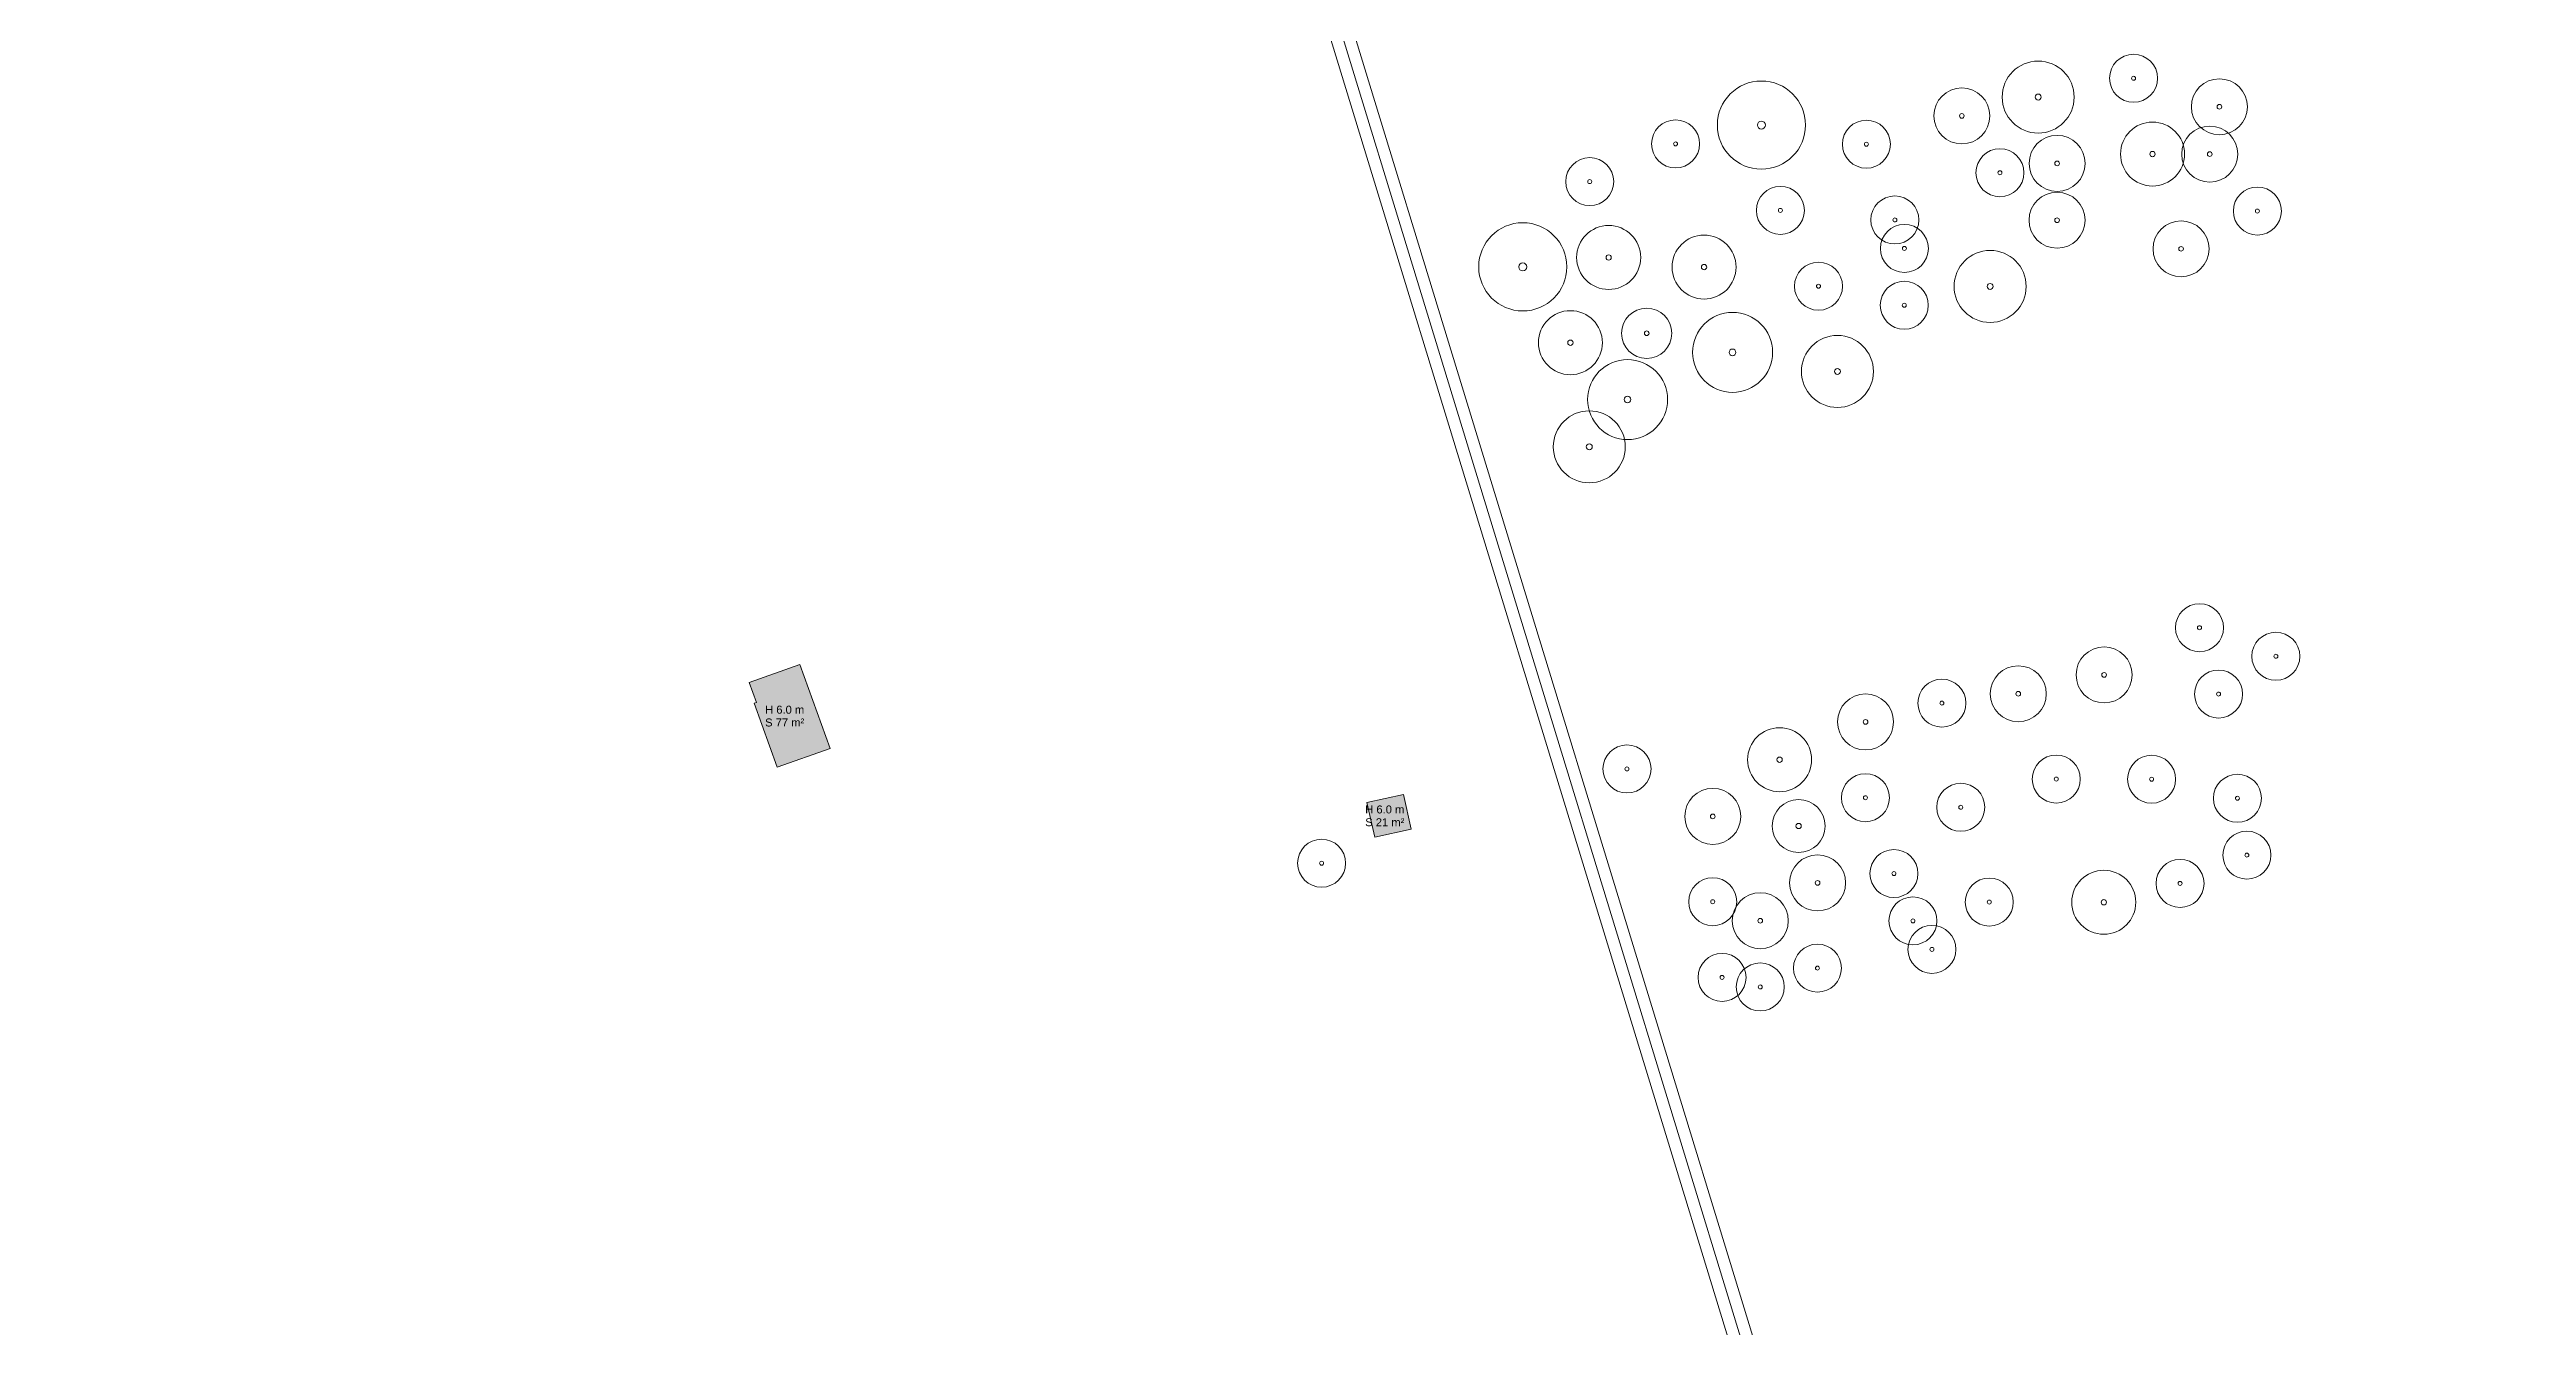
# Model space of a CAD drawing. Header units: metres. Extents: x 0 to 1612, y 0 to 1403.
# Drawn here: x 1299.4 to 1606.1, y 491.6 to 651.4 of the extents above; entities that cross this region are included whole.
import ezdxf

# ---------------------------------------------------------------- set-up
doc = ezdxf.new("R2010")
doc.units = ezdxf.units.M
doc.header["$MEASUREMENT"] = 0
for name, color, linetype, lineweight, true_color in [('TPX_BUILDING_AREAS_TEXT', 7, 'CONTINUOUS', 0, 0x000000), ('TPX_BUILDING_HEIGHTS_TEXT', 7, 'CONTINUOUS', 0, 0x000000), ('TPX_BUILDINGS', 7, 'CONTINUOUS', 0, 0x000000), ('TPX_BUILDINGS_HATCH', 7, 'CONTINUOUS', 0, 0xf0f0f0), ('TPX_ROADS_AXES', 7, 'CONTINUOUS', 0, 0x323232), ('TPX_ROADS_CONTOURS', 7, 'CONTINUOUS', 0, 0x646464), ('TPX_VEGETATION_TREES_INDIVIDUAL', 7, 'CONTINUOUS', 0, 0x136734)]:
    doc.layers.add(name, color=color, linetype=linetype, lineweight=lineweight, true_color=true_color)
doc.styles.add('TPX_TEXTE', font='arial.ttf')

# ---------------------------------------------------------------- blocks, each defined once
blk = doc.blocks.new('TREETR003_CR031')
at = {"layer": 'TPX_VEGETATION_TREES_INDIVIDUAL'}
for radius in [3.13, 0.292]:
    blk.add_circle((0, 0, 0.04), radius, dxfattribs=at)
blk = doc.blocks.new('TREETR005_CR055')
at = {"layer": 'TPX_VEGETATION_TREES_INDIVIDUAL'}
for radius in [5.51, 0.5]:
    blk.add_circle((0, 0, 0.04), radius, dxfattribs=at)
blk = doc.blocks.new('TREETR004_CR050')
at = {"layer": 'TPX_VEGETATION_TREES_INDIVIDUAL'}
for radius in [5, 0.417]:
    blk.add_circle((0, 0, 0.04), radius, dxfattribs=at)
blk = doc.blocks.new('TREETR003_CR035')
at = {"layer": 'TPX_VEGETATION_TREES_INDIVIDUAL'}
for radius in [3.5, 0.292]:
    blk.add_circle((0, 0, 0.04), radius, dxfattribs=at)
blk = doc.blocks.new('TREETR003_CR033')
at = {"layer": 'TPX_VEGETATION_TREES_INDIVIDUAL'}
for radius in [3.31, 0.333]:
    blk.add_circle((0, 0, 0.04), radius, dxfattribs=at)
blk = doc.blocks.new('TREETR003_CR040')
at = {"layer": 'TPX_VEGETATION_TREES_INDIVIDUAL'}
for radius in [4, 0.333]:
    blk.add_circle((0, 0, 0.04), radius, dxfattribs=at)
blk = doc.blocks.new('TREETR003_CR030')
at = {"layer": 'TPX_VEGETATION_TREES_INDIVIDUAL'}
for radius in [3, 0.25]:
    blk.add_circle((0, 0, 0.04), radius, dxfattribs=at)
blk = doc.blocks.new('TREETR004_CR045')
at = {"layer": 'TPX_VEGETATION_TREES_INDIVIDUAL'}
for radius in [4.5, 0.375]:
    blk.add_circle((0, 0, 0.04), radius, dxfattribs=at)

msp = doc.modelspace()

# ---------------------------------------------------------------- hatches: boundary and pattern name
at = {"layer": 'TPX_BUILDINGS_HATCH'}
for points in [[(1393.21, 574.44), (1386.87, 572.19), (1387.76, 569.69), (1387.5, 569.59), (1390.35, 561.6), (1396.97, 563.93), (1393.21, 574.44)], [(1468.62, 558.2), (1464.05, 557.17), (1465.02, 552.84), (1469.59, 553.87), (1468.62, 558.2)]]:
    msp.add_hatch(color=256, dxfattribs=at).paths.add_polyline_path(points)

# ---------------------------------------------------------------- linework, layer by layer
at = {"layer": 'TPX_BUILDINGS', "elevation": 0.04}
for points in [[(1393.21, 574.44), (1386.87, 572.19), (1387.76, 569.69), (1387.5, 569.59), (1390.35, 561.6), (1396.97, 563.93)], [(1468.62, 558.2), (1464.05, 557.17), (1465.02, 552.84), (1469.59, 553.87)]]:
    msp.add_lwpolyline(points, close=True, dxfattribs=at)
at = {"layer": 'TPX_ROADS_AXES', "elevation": 0.03}
msp.add_lwpolyline([(1523.44, 448.79), (1432.96, 744.66), (1338.18, 1046.01), (1250.23, 1331.02)], dxfattribs=at)
at = {"layer": 'TPX_ROADS_CONTOURS', "elevation": 0.03}
msp.add_lwpolyline([(952.35, 264.51), (1242.18, 358.46), (1522.49, 446.92), (1604.71, 202.58), (1605.46, 201.72), (1606.13, 201.67), (1606.13, 207.77), (1525.35, 447.82), (1606.13, 473.31), (1606.13, 476.28), (1605.68, 476.32), (1524.44, 450.68), (1434.82, 743.7), (1606.13, 799.79), (1606.13, 802.76), (1605.66, 802.8), (1433.93, 746.56), (1340.06, 1045.01)], dxfattribs=at)
msp.add_lwpolyline([(1148.37, 655.39), (1431.96, 742.79), (1521.57, 449.78), (1242.69, 361.76)], close=True, dxfattribs=at)

# ---------------------------------------------------------------- block references
at = {"layer": 'TPX_VEGETATION_TREES_INDIVIDUAL'}
for name, p in [('TREETR003_CR030', (1559.85, 647.72, 0.04)), ('TREETR005_CR055', (1513.35, 641.87, 0.04)), ('TREETR004_CR045', (1547.93, 645.37, 0.04)), ('TREETR003_CR035', (1570.57, 644.16, 0.04)), ('TREETR003_CR035', (1538.39, 643.02, 0.04)), ('TREETR003_CR030', (1502.62, 639.52, 0.04)), ('TREETR003_CR030', (1526.46, 639.48, 0.04)), ('TREETR003_CR040', (1562.22, 638.25, 0.04)), ('TREETR003_CR035', (1569.37, 638.24, 0.04)), ('TREETR003_CR030', (1543.15, 635.91, 0.04)), ('TREETR003_CR035', (1550.3, 637.08, 0.04)), ('TREETR003_CR030', (1491.89, 634.8, 0.04)), ('TREETR003_CR030', (1515.72, 631.21, 0.04)), ('TREETR003_CR030', (1530.02, 630.01, 0.04)), ('TREETR003_CR035', (1550.29, 629.98, 0.04)), ('TREETR003_CR030', (1575.32, 631.13, 0.04)), ('TREETR005_CR055', (1483.53, 624.15, 0.04)), ('TREETR003_CR040', (1494.26, 625.32, 0.04)), ('TREETR003_CR030', (1531.21, 626.45, 0.04)), ('TREETR003_CR035', (1565.78, 626.4, 0.04)), ('TREETR003_CR040', (1506.18, 624.12, 0.04)), ('TREETR004_CR045', (1541.93, 621.7, 0.04)), ('TREETR003_CR030', (1520.48, 621.73, 0.04)), ('TREETR003_CR030', (1531.2, 619.35, 0.04)), ('TREETR003_CR040', (1489.48, 614.67, 0.04)), ('TREETR003_CR031', (1499.01, 615.84, 0.04)), ('TREETR004_CR050', (1509.74, 613.46, 0.04)), ('TREETR004_CR045', (1522.85, 611.07, 0.04)), ('TREETR004_CR050', (1496.62, 607.56, 0.04)), ('TREETR004_CR045', (1491.84, 601.65, 0.04)), ('TREETR003_CR030', (1568.09, 579.04, 0.04)), ('TREETR003_CR030', (1577.63, 575.47, 0.04)), ('TREETR003_CR035', (1545.44, 570.78, 0.04)), ('TREETR003_CR035', (1556.17, 573.14, 0.04)), ('TREETR003_CR030', (1570.47, 570.75, 0.04)), ('TREETR003_CR035', (1526.36, 567.26, 0.04)), ('TREETR003_CR030', (1535.9, 569.61, 0.04)), ('TREETR003_CR040', (1515.62, 562.54, 0.04)), ('TREETR003_CR030', (1496.55, 561.38, 0.04)), ('TREETR003_CR030', (1550.19, 560.12, 0.04)), ('TREETR003_CR030', (1562.11, 560.1, 0.04)), ('TREETR003_CR035', (1507.27, 555.45, 0.04)), ('TREETR003_CR030', (1526.35, 557.79, 0.04)), ('TREETR003_CR030', (1538.26, 556.59, 0.04)), ('TREETR003_CR030', (1572.83, 557.72, 0.04)), ('TREETR003_CR033', (1518, 554.25, 0.04)), ('TREETR003_CR030', (1458.39, 549.6, 0.04)), ('TREETR003_CR030', (1574.01, 550.61, 0.04)), ('TREETR003_CR035', (1520.37, 547.14, 0.04)), ('TREETR003_CR030', (1529.91, 548.31, 0.04)), ('TREETR003_CR030', (1565.66, 547.07, 0.04)), ('TREETR003_CR030', (1507.26, 544.79, 0.04)), ('TREETR003_CR030', (1541.82, 544.74, 0.04)), ('TREETR003_CR040', (1556.13, 544.72, 0.04)), ('TREETR003_CR035', (1513.21, 542.41, 0.04)), ('TREETR003_CR030', (1532.28, 542.39, 0.04)), ('TREETR003_CR030', (1534.66, 538.83, 0.04)), ('TREETR003_CR030', (1508.43, 535.32, 0.04)), ('TREETR003_CR030', (1513.2, 534.13, 0.04)), ('TREETR003_CR030', (1520.35, 536.48, 0.04))]:
    msp.add_blockref(name, p, dxfattribs=at)

# ---------------------------------------------------------------- texts
at = {"layer": 'TPX_BUILDING_AREAS_TEXT', "style": 'TPX_TEXTE'}
for s, p in [('S 77 m²', (1388.85, 566.69, 0.05)), ('S 21 m²', (1463.84, 554.22, 0.05))]:
    msp.add_text(s, height=1, dxfattribs=at).set_placement(p)
at = {"layer": 'TPX_BUILDING_HEIGHTS_TEXT', "style": 'TPX_TEXTE'}
for p in [(1388.85, 568.29, 0.05), (1463.84, 555.82, 0.05)]:
    msp.add_text('H 6.0 m', height=1, dxfattribs=at).set_placement(p)

doc.saveas('drawing.dxf')
